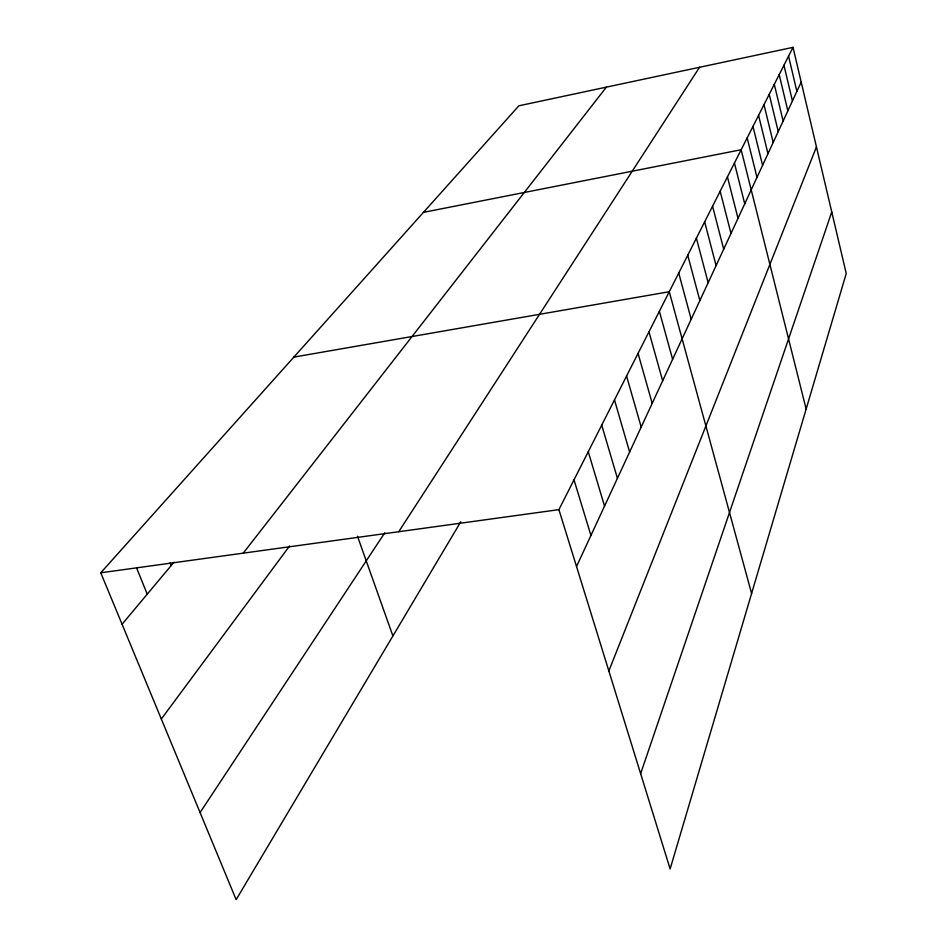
<?xml version="1.0" encoding="UTF-8"?>
<svg xmlns="http://www.w3.org/2000/svg" width="947" height="947" viewBox="0 0 947 947"><rect width="100%" height="100%" fill="white"/><g stroke="black" fill="none" stroke-linecap="round" stroke-linejoin="round"><path stroke-width="1.42" d="M640.634 773.675L831.75 211.962M608.85 670.961L816.444 146.903M576.522 566.519L801.186 82.093M793.018 47.35L846.239 273.505L670.133 868.955L558.919 509.64L793.018 47.35L518.861 105.804L100.761 572.793L236.146 899.65L460.798 521.75M398.734 531.717L699.537 67.284M200.077 812.562L384.825 532.723M161.321 719.01L289.557 545.993M243.225 553.155L606.376 87.148M122.068 624.251L173.952 562.234M423.463 212.353L741.158 149.744L806.146 409.068M293.878 357.102L669.269 291.723L751.598 593.509M100.761 572.793L558.919 509.64M136.723 568.271L147.235 594.171M170.022 562.885L171.111 565.631M357.493 536.262L392.898 635.958M574.012 479.833L590.928 535.446M588.253 451.707L604.541 506.1M601.724 425.108L617.42 478.33M614.473 399.918L629.625 452.027M626.571 376.042L641.19 427.073M638.053 353.361L652.187 403.351M648.967 331.805L662.651 380.801M659.361 311.279L672.619 359.315M678.727 273.056L691.192 319.269M687.747 255.228L699.857 300.578M696.388 238.171L708.155 282.703M704.651 221.858L716.086 265.586M712.558 206.221L723.697 249.179M720.158 191.235L731.001 233.435M727.438 176.852L738.009 218.331M734.434 163.026L744.733 203.818M747.171 137.883L756.996 177.385M752.972 126.425L762.584 165.334M758.571 115.368L767.981 153.698M763.992 104.667L773.202 142.452M769.224 94.333L778.245 131.574M774.291 84.33L783.133 121.038M783.95 65.26L792.438 100.962M779.192 74.635L787.857 110.835M788.555 56.169L796.889 91.386"/></g></svg>
